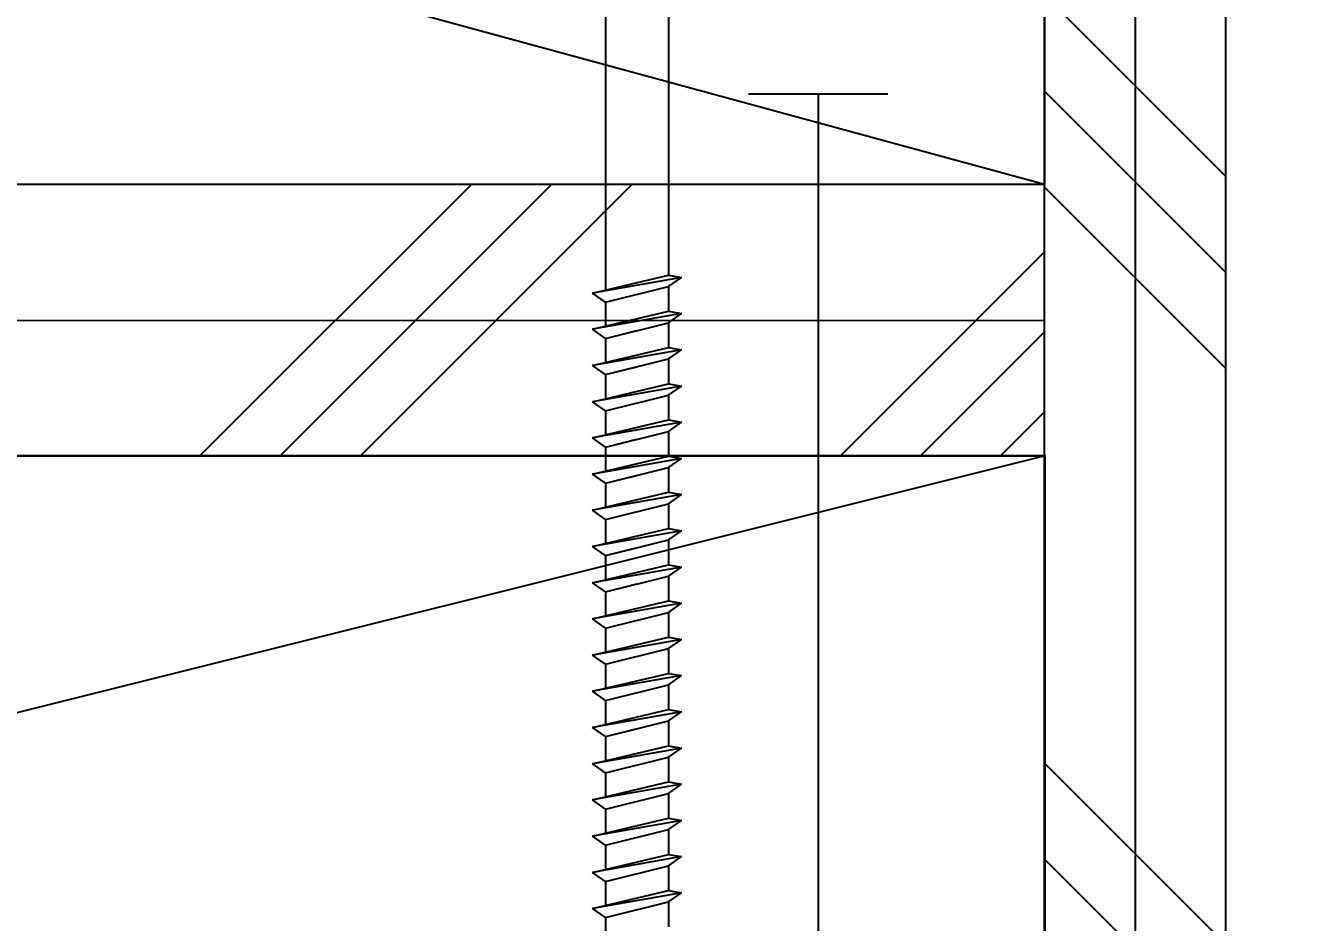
# Model space of a CAD drawing. Header units: inches. Extents: x -2661 to 42767, y -1222 to 9099.
# Drawn here: x -760.874 to -757.312, y 2652.543 to 2655.019 of the extents above; entities that cross this region are included whole.
import ezdxf
from ezdxf import colors
from ezdxf.entities.mleader import LeaderData, LeaderLine
from ezdxf.math import Vec2, Vec3

# ---------------------------------------------------------------- set-up
doc = ezdxf.new("R2010")
doc.units = ezdxf.units.IN
doc.header["$LTSCALE"] = 12
doc.header["$MEASUREMENT"] = 0
doc.layers.get('0').update_dxf_attribs({"linetype": 'CONTINUOUS'})
doc.layers.add('DESIGNER COMMENTS', color=221, linetype='CONTINUOUS', plot=False)
for name, color, linetype in [('S-ANNO-NOTE', 4, 'CONTINUOUS'), ('S-FASTENERS', 2, 'CONTINUOUS'), ('S-SIMPSON', 2, 'CONTINUOUS'), ('S-STEEL', 4, 'CONTINUOUS'), ('S-WOOD', 3, 'CONTINUOUS')]:
    doc.layers.add(name, color=color, linetype=linetype)
doc.styles.add('Arial', font='arial.ttf', dxfattribs={"width": 0.85})

# ---------------------------------------------------------------- blocks, each defined once
blk = doc.blocks.new('10d')
at = {"color": 3}
blk.add_line((0.1925, 0.25), (-0.1925, 0.25), dxfattribs=at)
at = {"color": 2}
blk.add_line((0, 0.25), (0, -2.75), dxfattribs=at)
blk = doc.blocks.new('SDS.25X4.5-f')
at = {"layer": 'S-SIMPSON'}
for p, q in [((0.087, -0.5316), (0.087, -1.75)), ((0.087, -0.5316), (0.087, -1.75)), ((-0.087, -0.536), (-0.087, -1.7912)), ((-0.087, -0.5749), (-0.087, -1.7912)), ((0.087, -1.6816), (0.087, -1.75)), ((0.087, -1.6816), (0.087, -1.75)), ((-0.087, -1.7249), (-0.087, -1.7912)), ((-0.087, -1.7249), (-0.087, -1.7912)), ((-0.087, -1.7249), (-0.087, -1.7912))]:
    blk.add_line(p, q, dxfattribs=at)
at = {"layer": 'S-SIMPSON', "color": 1}
for p, q in [((-0.123, -1.7997), (0.087, -1.75)), ((-0.123, -1.7997), (0.087, -1.75)), ((-0.123, -1.7997), (0.087, -1.75)), ((0.123, -1.7563), (-0.123, -1.7997)), ((0.123, -1.7563), (-0.123, -1.7997)), ((0.123, -1.7563), (-0.123, -1.7997)), ((0.087, -1.75), (0.123, -1.7563)), ((0.087, -1.75), (0.123, -1.7563)), ((0.087, -1.75), (0.123, -1.7563)), ((0.087, -1.7816), (0.123, -1.7563)), ((0.087, -1.7816), (0.123, -1.7563)), ((0.087, -1.7816), (0.123, -1.7563)), ((-0.087, -1.8249), (-0.123, -1.7997)), ((-0.087, -1.8249), (-0.123, -1.7997)), ((-0.087, -1.8249), (-0.123, -1.7997)), ((-0.087, -1.8249), (0.087, -1.7816)), ((-0.087, -1.8249), (0.087, -1.7816)), ((-0.087, -1.8249), (0.087, -1.7816)), ((0.087, -1.7816), (0.087, -1.85)), ((0.087, -1.7816), (0.087, -1.85)), ((0.087, -1.7816), (0.087, -1.85)), ((0.087, -1.7816), (0.087, -1.85)), ((0.087, -1.7816), (0.087, -1.85)), ((0.087, -1.7816), (0.087, -1.85)), ((-0.123, -1.8997), (0.087, -1.85)), ((-0.123, -1.8997), (0.087, -1.85)), ((-0.123, -1.8997), (0.087, -1.85)), ((-0.123, -1.8997), (0.087, -1.85)), ((-0.087, -1.8249), (-0.087, -1.8912)), ((-0.087, -1.8249), (-0.087, -1.8912)), ((-0.087, -1.8249), (-0.087, -1.8912)), ((-0.087, -1.8249), (-0.087, -1.8912)), ((-0.087, -1.8249), (-0.087, -1.8912)), ((-0.087, -1.8249), (-0.087, -1.8912)), ((0.087, -1.85), (0.123, -1.8563)), ((0.087, -1.85), (0.123, -1.8563)), ((0.087, -1.85), (0.123, -1.8563)), ((0.087, -1.85), (0.123, -1.8563)), ((0.123, -1.8563), (-0.123, -1.8997)), ((0.123, -1.8563), (-0.123, -1.8997)), ((0.123, -1.8563), (-0.123, -1.8997)), ((0.123, -1.8563), (-0.123, -1.8997)), ((-0.087, -1.9249), (0.087, -1.8816)), ((-0.087, -1.9249), (0.087, -1.8816)), ((-0.087, -1.9249), (0.087, -1.8816)), ((-0.087, -1.9249), (0.087, -1.8816)), ((0.087, -1.8816), (0.123, -1.8563)), ((0.087, -1.8816), (0.123, -1.8563)), ((0.087, -1.8816), (0.123, -1.8563)), ((0.087, -1.8816), (0.123, -1.8563)), ((0.087, -1.8816), (0.087, -1.95)), ((0.087, -1.8816), (0.087, -1.95)), ((0.087, -1.8816), (0.087, -1.95)), ((0.087, -1.8816), (0.087, -1.95)), ((0.087, -1.8816), (0.087, -1.95)), ((0.087, -1.8816), (0.087, -1.95)), ((0.087, -1.8816), (0.087, -1.95)), ((0.087, -1.8816), (0.087, -1.95)), ((0.087, -1.8816), (0.087, -1.95)), ((0.087, -1.8816), (0.087, -1.95)), ((-0.087, -1.9249), (-0.123, -1.8997)), ((-0.087, -1.9249), (-0.123, -1.8997)), ((-0.087, -1.9249), (-0.123, -1.8997)), ((-0.087, -1.9249), (-0.123, -1.8997)), ((-0.087, -1.9249), (-0.123, -1.8997)), ((-0.087, -1.9249), (0, -1.9032)), ((-0.123, -1.9997), (0.087, -1.95)), ((-0.123, -1.9997), (0.087, -1.95)), ((-0.123, -1.9997), (0.087, -1.95)), ((-0.123, -1.9997), (0.087, -1.95)), ((-0.123, -1.9997), (0.087, -1.95)), ((-0.123, -1.9997), (0.087, -1.95)), ((-0.123, -1.9997), (0.087, -1.95)), ((-0.123, -1.9997), (0.087, -1.95)), ((0.123, -1.9563), (-0.123, -1.9997)), ((0.123, -1.9563), (-0.123, -1.9997)), ((0.123, -1.9563), (-0.123, -1.9997)), ((0.123, -1.9563), (-0.123, -1.9997)), ((0.123, -1.9563), (-0.123, -1.9997)), ((0.123, -1.9563), (-0.123, -1.9997)), ((0.123, -1.9563), (-0.123, -1.9997)), ((0.123, -1.9563), (-0.123, -1.9997)), ((0.123, -1.9563), (-0.123, -1.9997)), ((-0.087, -1.9249), (-0.087, -1.9912)), ((-0.087, -1.9249), (-0.087, -1.9912)), ((-0.087, -1.9249), (-0.087, -1.9912)), ((-0.087, -1.9249), (-0.087, -1.9912)), ((-0.087, -1.9249), (-0.087, -1.9912)), ((-0.087, -1.9249), (-0.087, -1.9912)), ((-0.087, -1.9249), (-0.087, -1.9912)), ((-0.087, -1.9249), (-0.087, -1.9912)), ((-0.087, -1.9249), (-0.087, -1.9912)), ((-0.087, -1.9249), (-0.087, -1.9912)), ((-0.087, -1.9249), (-0.087, -1.9912)), ((-0.087, -1.9249), (-0.087, -1.9912)), ((-0.087, -1.9912), (0.087, -1.95)), ((0.087, -1.95), (0.123, -1.9563)), ((0.087, -1.95), (0.123, -1.9563)), ((0.087, -1.95), (0.123, -1.9563)), ((0.087, -1.95), (0.123, -1.9563)), ((0.087, -1.95), (0.123, -1.9563)), ((0.087, -1.95), (0.123, -1.9563)), ((0.087, -1.95), (0.123, -1.9563)), ((0.087, -1.95), (0.123, -1.9563)), ((0.087, -1.95), (0.123, -1.9563)), ((0.087, -1.9816), (0.123, -1.9563)), ((0.087, -1.9816), (0.123, -1.9563)), ((0.087, -1.9816), (0.123, -1.9563)), ((0.087, -1.9816), (0.123, -1.9563)), ((0.087, -1.9816), (0.123, -1.9563)), ((0.087, -1.9816), (0.123, -1.9563)), ((0.087, -1.9816), (0.123, -1.9563)), ((0.087, -1.9816), (0.123, -1.9563)), ((0.087, -1.9816), (0.123, -1.9563)), ((-0.087, -2.0249), (0.087, -1.9816)), ((-0.087, -2.0249), (0.087, -1.9816)), ((-0.087, -2.0249), (0.087, -1.9816)), ((-0.087, -2.0249), (0.087, -1.9816)), ((-0.087, -2.0249), (0.087, -1.9816)), ((-0.087, -2.0249), (0.087, -1.9816)), ((-0.087, -2.0249), (0.087, -1.9816)), ((-0.087, -2.0249), (0.087, -1.9816)), ((-0.087, -2.0249), (0.087, -1.9816)), ((0.087, -1.9816), (0.087, -2.05)), ((0.087, -1.9816), (0.087, -2.05)), ((0.087, -1.9816), (0.087, -2.05)), ((0.087, -1.9816), (0.087, -2.05)), ((0.087, -1.9816), (0.087, -2.05)), ((0.087, -1.9816), (0.087, -2.05)), ((0.087, -1.9816), (0.087, -2.05)), ((0.087, -1.9816), (0.087, -2.05)), ((0.087, -1.9816), (0.087, -2.05)), ((0.087, -1.9816), (0.087, -2.05)), ((0.087, -1.9816), (0.087, -2.05)), ((0.087, -1.9816), (0.087, -2.05)), ((0.087, -1.9816), (0.087, -2.05)), ((-0.087, -2.0249), (-0.123, -1.9997)), ((-0.087, -2.0249), (-0.123, -1.9997)), ((-0.087, -2.0249), (-0.123, -1.9997)), ((-0.087, -2.0249), (-0.123, -1.9997)), ((-0.087, -2.0249), (-0.123, -1.9997)), ((-0.087, -2.0249), (-0.123, -1.9997)), ((-0.087, -2.0249), (-0.123, -1.9997)), ((-0.087, -2.0249), (-0.123, -1.9997)), ((-0.087, -2.0249), (-0.123, -1.9997)), ((-0.087, -2.0249), (-0.123, -1.9997)), ((-0.087, -2.0249), (-0.123, -1.9997)), ((-0.087, -2.0249), (-0.123, -1.9997)), ((-0.087, -2.0249), (-0.123, -1.9997)), ((-0.087, -2.0249), (0.013, -2)), ((-0.087, -2.0249), (0.013, -2)), ((-0.087, -2.0249), (0.013, -2)), ((-0.087, -2.0249), (0, -2.0032)), ((-0.087, -2.0249), (-0.087, -2.0912)), ((-0.087, -2.0249), (-0.087, -2.0912)), ((-0.087, -2.0249), (-0.087, -2.0912)), ((-0.087, -2.0249), (-0.087, -2.0912)), ((-0.087, -2.0249), (-0.087, -2.0912)), ((-0.087, -2.0249), (-0.087, -2.0912)), ((-0.087, -2.0249), (-0.087, -2.0912)), ((-0.087, -2.0249), (-0.087, -2.0912)), ((-0.087, -2.0249), (-0.087, -2.0912)), ((-0.087, -2.0249), (-0.087, -2.0912)), ((-0.087, -2.0249), (-0.087, -2.0912)), ((-0.123, -2.0997), (0.087, -2.05)), ((-0.123, -2.0997), (0.087, -2.05)), ((-0.123, -2.0997), (0.087, -2.05)), ((-0.123, -2.0997), (0.087, -2.05)), ((-0.123, -2.0997), (0.087, -2.05)), ((-0.123, -2.0997), (0.087, -2.05)), ((-0.123, -2.0997), (0.087, -2.05)), ((-0.123, -2.0997), (0.087, -2.05)), ((-0.123, -2.0997), (0.087, -2.05)), ((0.123, -2.0563), (-0.123, -2.0997)), ((0.123, -2.0563), (-0.123, -2.0997)), ((0.123, -2.0563), (-0.123, -2.0997)), ((0.123, -2.0563), (-0.123, -2.0997)), ((0.123, -2.0563), (-0.123, -2.0997)), ((0.123, -2.0563), (-0.123, -2.0997)), ((0.123, -2.0563), (-0.123, -2.0997)), ((0.123, -2.0563), (-0.123, -2.0997)), ((0.123, -2.0563), (-0.123, -2.0997)), ((0.087, -2.05), (0.123, -2.0563)), ((0.087, -2.05), (0.123, -2.0563)), ((0.087, -2.05), (0.123, -2.0563)), ((0.087, -2.05), (0.123, -2.0563)), ((0.087, -2.05), (0.123, -2.0563)), ((0.087, -2.05), (0.123, -2.0563)), ((0.087, -2.05), (0.123, -2.0563)), ((0.087, -2.05), (0.123, -2.0563)), ((0.087, -2.05), (0.123, -2.0563)), ((0.087, -2.0816), (0.123, -2.0563)), ((0.087, -2.0816), (0.123, -2.0563)), ((0.087, -2.0816), (0.123, -2.0563)), ((0.087, -2.0816), (0.123, -2.0563)), ((0.087, -2.0816), (0.123, -2.0563)), ((0.087, -2.0816), (0.123, -2.0563)), ((0.087, -2.0816), (0.123, -2.0563)), ((0.087, -2.0816), (0.123, -2.0563)), ((0.087, -2.0816), (0.123, -2.0563)), ((-0.087, -2.1249), (-0.123, -2.0997)), ((-0.087, -2.1249), (-0.123, -2.0997)), ((-0.087, -2.1249), (-0.123, -2.0997)), ((-0.087, -2.1249), (-0.123, -2.0997)), ((-0.087, -2.1249), (-0.123, -2.0997)), ((-0.087, -2.1249), (-0.123, -2.0997)), ((-0.087, -2.1249), (-0.123, -2.0997)), ((-0.087, -2.1249), (-0.123, -2.0997)), ((-0.087, -2.1249), (-0.123, -2.0997)), ((-0.087, -2.1249), (0.087, -2.0816)), ((-0.087, -2.1249), (0.087, -2.0816)), ((-0.087, -2.1249), (0.087, -2.0816)), ((-0.087, -2.1249), (0.087, -2.0816)), ((-0.087, -2.1249), (0.087, -2.0816)), ((-0.087, -2.1249), (0.087, -2.0816)), ((-0.087, -2.1249), (0.087, -2.0816)), ((-0.087, -2.1249), (0.087, -2.0816)), ((-0.087, -2.1249), (0.087, -2.0816)), ((0.087, -2.0816), (0.087, -2.15)), ((0.087, -2.0816), (0.087, -2.15)), ((0.087, -2.0816), (0.087, -2.15)), ((0.087, -2.0816), (0.087, -2.15)), ((0.087, -2.0816), (0.087, -2.15)), ((0.087, -2.0816), (0.087, -2.15)), ((0.087, -2.0816), (0.087, -2.15)), ((0.087, -2.0816), (0.087, -2.15)), ((0.087, -2.0816), (0.087, -2.15)), ((0.087, -2.0816), (0.087, -2.15)), ((0.087, -2.0816), (0.087, -2.15)), ((-0.087, -2.1249), (-0.087, -2.1912)), ((-0.087, -2.1249), (-0.087, -2.1912)), ((-0.087, -2.1249), (-0.087, -2.1912)), ((-0.087, -2.1249), (-0.087, -2.1912)), ((-0.087, -2.1249), (-0.087, -2.1912)), ((-0.087, -2.1249), (-0.087, -2.1912)), ((-0.087, -2.1249), (-0.087, -2.1912)), ((-0.087, -2.1249), (-0.087, -2.1912)), ((-0.087, -2.1249), (-0.087, -2.1912)), ((-0.087, -2.1249), (-0.087, -2.1912)), ((-0.087, -2.1249), (-0.087, -2.1912)), ((-0.123, -2.1997), (0.087, -2.15)), ((-0.123, -2.1997), (0.087, -2.15)), ((-0.123, -2.1997), (0.087, -2.15)), ((-0.123, -2.1997), (0.087, -2.15)), ((-0.123, -2.1997), (0.087, -2.15)), ((-0.123, -2.1997), (0.087, -2.15)), ((-0.123, -2.1997), (0.087, -2.15)), ((-0.123, -2.1997), (0.087, -2.15)), ((-0.123, -2.1997), (0.087, -2.15)), ((-0.123, -2.1997), (0.087, -2.15)), ((-0.123, -2.1997), (0.087, -2.15)), ((0.123, -2.1563), (-0.123, -2.1997)), ((0.123, -2.1563), (-0.123, -2.1997)), ((0.123, -2.1563), (-0.123, -2.1997)), ((0.123, -2.1563), (-0.123, -2.1997)), ((0.123, -2.1563), (-0.123, -2.1997)), ((0.123, -2.1563), (-0.123, -2.1997)), ((0.123, -2.1563), (-0.123, -2.1997)), ((0.123, -2.1563), (-0.123, -2.1997)), ((0.123, -2.1563), (-0.123, -2.1997)), ((0.123, -2.1563), (-0.123, -2.1997)), ((0.123, -2.1563), (-0.123, -2.1997)), ((0.087, -2.15), (0.123, -2.1563)), ((0.087, -2.15), (0.123, -2.1563)), ((0.087, -2.15), (0.123, -2.1563)), ((0.087, -2.15), (0.123, -2.1563)), ((0.087, -2.15), (0.123, -2.1563)), ((0.087, -2.15), (0.123, -2.1563)), ((0.087, -2.15), (0.123, -2.1563)), ((0.087, -2.15), (0.123, -2.1563)), ((0.087, -2.15), (0.123, -2.1563)), ((0.087, -2.15), (0.123, -2.1563)), ((0.087, -2.15), (0.123, -2.1563)), ((0.087, -2.1816), (0.123, -2.1563)), ((0.087, -2.1816), (0.123, -2.1563)), ((0.087, -2.1816), (0.123, -2.1563)), ((0.087, -2.1816), (0.123, -2.1563)), ((0.087, -2.1816), (0.123, -2.1563)), ((0.087, -2.1816), (0.123, -2.1563)), ((0.087, -2.1816), (0.123, -2.1563)), ((0.087, -2.1816), (0.123, -2.1563)), ((0.087, -2.1816), (0.123, -2.1563)), ((0.087, -2.1816), (0.123, -2.1563)), ((0.087, -2.1816), (0.123, -2.1563)), ((-0.087, -2.2249), (-0.123, -2.1997)), ((-0.087, -2.2249), (-0.123, -2.1997)), ((-0.087, -2.2249), (-0.123, -2.1997)), ((-0.087, -2.2249), (-0.123, -2.1997)), ((-0.087, -2.2249), (-0.123, -2.1997)), ((-0.087, -2.2249), (-0.123, -2.1997)), ((-0.087, -2.2249), (-0.123, -2.1997)), ((-0.087, -2.2249), (-0.123, -2.1997)), ((-0.087, -2.2249), (-0.123, -2.1997)), ((-0.087, -2.2249), (-0.123, -2.1997)), ((-0.087, -2.2249), (-0.123, -2.1997)), ((-0.087, -2.2249), (-0.123, -2.1997)), ((-0.087, -2.2249), (-0.123, -2.1997)), ((-0.087, -2.2249), (0.087, -2.1816)), ((-0.087, -2.2249), (0.087, -2.1816)), ((-0.087, -2.2249), (0.087, -2.1816)), ((-0.087, -2.2249), (0.087, -2.1816)), ((-0.087, -2.2249), (0.087, -2.1816)), ((-0.087, -2.2249), (0.087, -2.1816)), ((-0.087, -2.2249), (0.087, -2.1816)), ((-0.087, -2.2249), (0.087, -2.1816)), ((-0.087, -2.2249), (0.087, -2.1816)), ((-0.087, -2.2249), (0.087, -2.1816)), ((-0.087, -2.2249), (0.087, -2.1816)), ((-0.087, -2.2249), (0, -2.2032)), ((-0.087, -2.2249), (0, -2.2032)), ((0.087, -2.1816), (0.087, -2.25)), ((0.087, -2.1816), (0.087, -2.25)), ((0.087, -2.1816), (0.087, -2.25)), ((0.087, -2.1816), (0.087, -2.25)), ((0.087, -2.1816), (0.087, -2.25)), ((0.087, -2.1816), (0.087, -2.25)), ((0.087, -2.1816), (0.087, -2.25)), ((0.087, -2.1816), (0.087, -2.25)), ((-0.087, -2.2249), (-0.087, -2.2912)), ((-0.087, -2.2249), (-0.087, -2.2912)), ((-0.087, -2.2249), (-0.087, -2.2912)), ((-0.087, -2.2249), (-0.087, -2.2912)), ((-0.087, -2.2249), (-0.087, -2.2912)), ((-0.087, -2.2249), (-0.087, -2.2912)), ((-0.087, -2.2249), (-0.087, -2.2912)), ((-0.087, -2.2249), (-0.087, -2.2912)), ((-0.087, -2.2249), (-0.087, -2.2912)), ((-0.087, -2.2249), (-0.087, -2.2912)), ((-0.123, -2.2997), (0.087, -2.25)), ((-0.123, -2.2997), (0.087, -2.25)), ((-0.123, -2.2997), (0.087, -2.25)), ((-0.123, -2.2997), (0.087, -2.25)), ((-0.123, -2.2997), (0.087, -2.25)), ((-0.123, -2.2997), (0.087, -2.25)), ((-0.123, -2.2997), (0.087, -2.25)), ((-0.123, -2.2997), (0.087, -2.25)), ((0.123, -2.2563), (-0.123, -2.2997)), ((0.123, -2.2563), (-0.123, -2.2997)), ((0.123, -2.2563), (-0.123, -2.2997)), ((0.123, -2.2563), (-0.123, -2.2997)), ((0.123, -2.2563), (-0.123, -2.2997)), ((0.123, -2.2563), (-0.123, -2.2997)), ((0.123, -2.2563), (-0.123, -2.2997)), ((0.123, -2.2563), (-0.123, -2.2997)), ((0.123, -2.2563), (-0.123, -2.2997)), ((-0.087, -2.2912), (0.087, -2.25)), ((0.087, -2.25), (0.123, -2.2563)), ((0.087, -2.25), (0.123, -2.2563)), ((0.087, -2.25), (0.123, -2.2563)), ((0.087, -2.25), (0.123, -2.2563)), ((0.087, -2.25), (0.123, -2.2563)), ((0.087, -2.25), (0.123, -2.2563)), ((0.087, -2.25), (0.123, -2.2563)), ((0.087, -2.25), (0.123, -2.2563)), ((0.087, -2.25), (0.123, -2.2563)), ((0.087, -2.2816), (0.123, -2.2563)), ((0.087, -2.2816), (0.123, -2.2563)), ((0.087, -2.2816), (0.123, -2.2563)), ((0.087, -2.2816), (0.123, -2.2563)), ((0.087, -2.2816), (0.123, -2.2563)), ((0.087, -2.2816), (0.123, -2.2563)), ((0.087, -2.2816), (0.123, -2.2563)), ((0.087, -2.2816), (0.123, -2.2563)), ((0.087, -2.2816), (0.123, -2.2563)), ((-0.087, -2.3249), (-0.123, -2.2997)), ((-0.087, -2.3249), (-0.123, -2.2997)), ((-0.087, -2.3249), (-0.123, -2.2997)), ((-0.087, -2.3249), (-0.123, -2.2997)), ((-0.087, -2.3249), (-0.123, -2.2997)), ((-0.087, -2.3249), (-0.123, -2.2997)), ((-0.087, -2.3249), (-0.123, -2.2997)), ((-0.087, -2.3249), (-0.123, -2.2997)), ((-0.087, -2.3249), (-0.123, -2.2997)), ((-0.087, -2.3249), (-0.123, -2.2997)), ((-0.087, -2.3249), (0.087, -2.2816)), ((-0.087, -2.3249), (0.087, -2.2816)), ((-0.087, -2.3249), (0.087, -2.2816)), ((-0.087, -2.3249), (0.087, -2.2816)), ((-0.087, -2.3249), (0.087, -2.2816)), ((-0.087, -2.3249), (0.087, -2.2816)), ((-0.087, -2.3249), (0.087, -2.2816)), ((-0.087, -2.3249), (0.087, -2.2816)), ((-0.087, -2.3249), (0.087, -2.2816)), ((-0.087, -2.3249), (0, -2.3032)), ((0.087, -2.2816), (0.087, -2.35)), ((0.087, -2.2816), (0.087, -2.35)), ((0.087, -2.2816), (0.087, -2.35)), ((0.087, -2.2816), (0.087, -2.35)), ((0.087, -2.2816), (0.087, -2.35)), ((0.087, -2.2816), (0.087, -2.35)), ((0.087, -2.2816), (0.087, -2.35)), ((0.087, -2.2816), (0.087, -2.35)), ((0.087, -2.2816), (0.087, -2.35)), ((-0.123, -2.3997), (0.087, -2.35)), ((-0.123, -2.3997), (0.087, -2.35)), ((-0.123, -2.3997), (0.087, -2.35)), ((-0.123, -2.3997), (0.087, -2.35)), ((-0.123, -2.3997), (0.087, -2.35)), ((-0.123, -2.3997), (0.087, -2.35)), ((-0.087, -2.3249), (-0.087, -2.3912)), ((-0.087, -2.3249), (-0.087, -2.3912)), ((-0.087, -2.3249), (-0.087, -2.3912)), ((-0.087, -2.3249), (-0.087, -2.3912)), ((-0.087, -2.3249), (-0.087, -2.3912)), ((-0.087, -2.3249), (-0.087, -2.3912)), ((-0.087, -2.3249), (-0.087, -2.3912)), ((-0.087, -2.3249), (-0.087, -2.3912)), ((0.087, -2.35), (0.123, -2.3563)), ((0.087, -2.35), (0.123, -2.3563)), ((0.087, -2.35), (0.123, -2.3563)), ((0.087, -2.35), (0.123, -2.3563)), ((0.087, -2.35), (0.123, -2.3563)), ((0.087, -2.35), (0.123, -2.3563)), ((0.123, -2.3563), (-0.123, -2.3997)), ((0.123, -2.3563), (-0.123, -2.3997)), ((0.123, -2.3563), (-0.123, -2.3997)), ((0.123, -2.3563), (-0.123, -2.3997)), ((0.123, -2.3563), (-0.123, -2.3997)), ((0.123, -2.3563), (-0.123, -2.3997)), ((-0.087, -2.4249), (0.087, -2.3816)), ((-0.087, -2.4249), (0.087, -2.3816)), ((-0.087, -2.4249), (0.087, -2.3816)), ((-0.087, -2.4249), (0.087, -2.3816)), ((-0.087, -2.4249), (0.087, -2.3816)), ((-0.087, -2.4249), (0.087, -2.3816)), ((0.087, -2.3816), (0.123, -2.3563)), ((0.087, -2.3816), (0.123, -2.3563)), ((0.087, -2.3816), (0.123, -2.3563)), ((0.087, -2.3816), (0.123, -2.3563)), ((0.087, -2.3816), (0.123, -2.3563)), ((0.087, -2.3816), (0.123, -2.3563)), ((0.087, -2.3816), (0.087, -2.45)), ((0.087, -2.3816), (0.087, -2.45)), ((0.087, -2.3816), (0.087, -2.45)), ((0.087, -2.3816), (0.087, -2.45)), ((0.087, -2.3816), (0.087, -2.45)), ((0.087, -2.3816), (0.087, -2.45)), ((0.087, -2.3816), (0.087, -2.45)), ((-0.087, -2.4249), (-0.123, -2.3997)), ((-0.087, -2.4249), (-0.123, -2.3997)), ((-0.087, -2.4249), (-0.123, -2.3997)), ((-0.087, -2.4249), (-0.123, -2.3997)), ((-0.087, -2.4249), (-0.123, -2.3997)), ((-0.087, -2.4249), (-0.123, -2.3997)), ((-0.123, -2.4997), (0.087, -2.45)), ((-0.123, -2.4997), (0.087, -2.45)), ((-0.123, -2.4997), (0.087, -2.45)), ((-0.123, -2.4997), (0.087, -2.45)), ((-0.123, -2.4997), (0.087, -2.45)), ((-0.123, -2.4997), (0.087, -2.45)), ((-0.123, -2.4997), (0.087, -2.45)), ((0.123, -2.4563), (-0.123, -2.4997)), ((0.123, -2.4563), (-0.123, -2.4997)), ((0.123, -2.4563), (-0.123, -2.4997)), ((0.123, -2.4563), (-0.123, -2.4997)), ((0.123, -2.4563), (-0.123, -2.4997)), ((0.123, -2.4563), (-0.123, -2.4997)), ((0.123, -2.4563), (-0.123, -2.4997)), ((-0.087, -2.4249), (-0.087, -2.4912)), ((-0.087, -2.4249), (-0.087, -2.4912)), ((-0.087, -2.4249), (-0.087, -2.4912)), ((-0.087, -2.4249), (-0.087, -2.4912)), ((-0.087, -2.4249), (-0.087, -2.4912)), ((-0.087, -2.4249), (-0.087, -2.4912)), ((-0.087, -2.4249), (-0.087, -2.4912)), ((0.087, -2.45), (0.123, -2.4563)), ((0.087, -2.45), (0.123, -2.4563)), ((0.087, -2.45), (0.123, -2.4563)), ((0.087, -2.45), (0.123, -2.4563)), ((0.087, -2.45), (0.123, -2.4563)), ((0.087, -2.45), (0.123, -2.4563)), ((0.087, -2.45), (0.123, -2.4563)), ((0.087, -2.4816), (0.123, -2.4563)), ((0.087, -2.4816), (0.123, -2.4563)), ((0.087, -2.4816), (0.123, -2.4563)), ((0.087, -2.4816), (0.123, -2.4563)), ((0.087, -2.4816), (0.123, -2.4563)), ((0.087, -2.4816), (0.123, -2.4563)), ((0.087, -2.4816), (0.123, -2.4563)), ((-0.087, -2.5249), (0.087, -2.4816)), ((-0.087, -2.5249), (0.087, -2.4816)), ((-0.087, -2.5249), (0.087, -2.4816)), ((-0.087, -2.5249), (0.087, -2.4816)), ((-0.087, -2.5249), (0.087, -2.4816)), ((-0.087, -2.5249), (0.087, -2.4816)), ((-0.087, -2.5249), (0.087, -2.4816)), ((0.087, -2.4816), (0.087, -2.55)), ((0.087, -2.4816), (0.087, -2.55)), ((0.087, -2.4816), (0.087, -2.55)), ((0.087, -2.4816), (0.087, -2.55)), ((0.087, -2.4816), (0.087, -2.55)), ((0.087, -2.4816), (0.087, -2.55)), ((0.087, -2.4816), (0.087, -2.55)), ((0.087, -2.4816), (0.087, -2.55)), ((0.087, -2.4816), (0.087, -2.55)), ((0.087, -2.4816), (0.087, -2.55)), ((0.087, -2.4816), (0.087, -2.55)), ((0.087, -2.4816), (0.087, -2.55)), ((0.087, -2.4816), (0.087, -2.55)), ((0.087, -2.4816), (0.087, -2.55)), ((-0.087, -2.5249), (-0.123, -2.4997)), ((-0.087, -2.5249), (-0.123, -2.4997)), ((-0.087, -2.5249), (-0.123, -2.4997)), ((-0.087, -2.5249), (-0.123, -2.4997)), ((-0.087, -2.5249), (-0.123, -2.4997)), ((-0.087, -2.5249), (-0.123, -2.4997)), ((-0.087, -2.5249), (-0.123, -2.4997)), ((-0.087, -2.5249), (-0.123, -2.4997)), ((-0.087, -2.5249), (0, -2.5032)), ((-0.087, -2.5249), (-0.087, -2.5912)), ((-0.087, -2.5249), (-0.087, -2.5912)), ((-0.087, -2.5249), (-0.087, -2.5912)), ((-0.087, -2.5249), (-0.087, -2.5912)), ((-0.087, -2.5249), (-0.087, -2.5912)), ((-0.087, -2.5249), (-0.087, -2.5912)), ((-0.087, -2.5249), (-0.087, -2.5912)), ((-0.087, -2.5249), (-0.087, -2.5912)), ((-0.123, -2.5997), (0.087, -2.55)), ((-0.123, -2.5997), (0.087, -2.55)), ((-0.123, -2.5997), (0.087, -2.55)), ((-0.123, -2.5997), (0.087, -2.55)), ((-0.123, -2.5997), (0.087, -2.55)), ((-0.123, -2.5997), (0.087, -2.55)), ((0.123, -2.5563), (-0.123, -2.5997)), ((0.123, -2.5563), (-0.123, -2.5997)), ((0.123, -2.5563), (-0.123, -2.5997)), ((0.123, -2.5563), (-0.123, -2.5997)), ((0.123, -2.5563), (-0.123, -2.5997)), ((0.123, -2.5563), (-0.123, -2.5997)), ((0.087, -2.55), (0.123, -2.5563)), ((0.087, -2.55), (0.123, -2.5563)), ((0.087, -2.55), (0.123, -2.5563)), ((0.087, -2.55), (0.123, -2.5563)), ((0.087, -2.55), (0.123, -2.5563)), ((0.087, -2.55), (0.123, -2.5563)), ((0.087, -2.5816), (0.123, -2.5563)), ((0.087, -2.5816), (0.123, -2.5563)), ((0.087, -2.5816), (0.123, -2.5563)), ((0.087, -2.5816), (0.123, -2.5563)), ((0.087, -2.5816), (0.123, -2.5563)), ((0.087, -2.5816), (0.123, -2.5563)), ((-0.087, -2.6249), (-0.123, -2.5997)), ((-0.087, -2.6249), (-0.123, -2.5997)), ((-0.087, -2.6249), (-0.123, -2.5997)), ((-0.087, -2.6249), (-0.123, -2.5997)), ((-0.087, -2.6249), (-0.123, -2.5997)), ((-0.087, -2.6249), (-0.123, -2.5997)), ((-0.087, -2.6249), (-0.123, -2.5997)), ((-0.087, -2.6249), (0.087, -2.5816)), ((-0.087, -2.6249), (0.087, -2.5816)), ((-0.087, -2.6249), (0.087, -2.5816)), ((-0.087, -2.6249), (0.087, -2.5816)), ((-0.087, -2.6249), (0.087, -2.5816)), ((-0.087, -2.6249), (0.087, -2.5816)), ((0.087, -2.5816), (0.087, -2.65)), ((0.087, -2.5816), (0.087, -2.65)), ((0.087, -2.5816), (0.087, -2.65)), ((0.087, -2.5816), (0.087, -2.65)), ((0.087, -2.5816), (0.087, -2.65)), ((0.087, -2.5816), (0.087, -2.65)), ((0.087, -2.5816), (0.087, -2.65)), ((-0.087, -2.6249), (0, -2.6032)), ((-0.087, -2.6249), (-0.087, -2.6912)), ((-0.087, -2.6249), (-0.087, -2.6912)), ((-0.087, -2.6249), (-0.087, -2.6912)), ((-0.087, -2.6249), (-0.087, -2.6912)), ((-0.087, -2.6249), (-0.087, -2.6912)), ((-0.087, -2.6249), (-0.087, -2.6912)), ((-0.087, -2.6249), (-0.087, -2.6912)), ((-0.123, -2.6997), (0.087, -2.65)), ((-0.123, -2.6997), (0.087, -2.65)), ((-0.123, -2.6997), (0.087, -2.65)), ((0.123, -2.6563), (-0.123, -2.6997)), ((0.123, -2.6563), (-0.123, -2.6997)), ((0.123, -2.6563), (-0.123, -2.6997)), ((0.087, -2.65), (0.123, -2.6563)), ((0.087, -2.65), (0.123, -2.6563)), ((0.087, -2.65), (0.123, -2.6563)), ((0.087, -2.6816), (0.123, -2.6563)), ((0.087, -2.6816), (0.123, -2.6563)), ((0.087, -2.6816), (0.123, -2.6563)), ((-0.087, -2.7249), (-0.123, -2.6997)), ((-0.087, -2.7249), (-0.123, -2.6997)), ((-0.087, -2.7249), (-0.123, -2.6997)), ((-0.087, -2.7249), (0.087, -2.6816)), ((-0.087, -2.7249), (0.087, -2.6816)), ((-0.087, -2.7249), (0.087, -2.6816)), ((0.087, -2.6816), (0.087, -2.75)), ((0.087, -2.6816), (0.087, -2.75)), ((0.087, -2.6816), (0.087, -2.75)), ((0.087, -2.6816), (0.087, -2.75)), ((0.087, -2.6816), (0.087, -2.75)), ((-0.087, -2.7249), (-0.087, -2.7912)), ((-0.087, -2.7249), (-0.087, -2.7912)), ((-0.087, -2.7249), (-0.087, -2.7912)), ((-0.087, -2.7249), (-0.087, -2.7912)), ((-0.087, -2.7249), (-0.087, -2.7912)), ((-0.123, -2.7997), (0.087, -2.75)), ((-0.123, -2.7997), (0.087, -2.75)), ((-0.123, -2.7997), (0.087, -2.75)), ((0.123, -2.7563), (-0.123, -2.7997)), ((0.123, -2.7563), (-0.123, -2.7997)), ((0.123, -2.7563), (-0.123, -2.7997)), ((0.087, -2.75), (0.123, -2.7563)), ((0.087, -2.75), (0.123, -2.7563)), ((0.087, -2.75), (0.123, -2.7563)), ((0.087, -2.7816), (0.123, -2.7563)), ((0.087, -2.7816), (0.123, -2.7563)), ((0.087, -2.7816), (0.123, -2.7563)), ((-0.087, -2.8249), (-0.123, -2.7997)), ((-0.087, -2.8249), (-0.123, -2.7997)), ((-0.087, -2.8249), (-0.123, -2.7997)), ((-0.087, -2.8249), (0.087, -2.7816)), ((-0.087, -2.8249), (0.087, -2.7816)), ((-0.087, -2.8249), (0.087, -2.7816)), ((0.087, -2.7816), (0.087, -2.85)), ((0.087, -2.7816), (0.087, -2.85)), ((0.087, -2.7816), (0.087, -2.85)), ((0.087, -2.7816), (0.087, -2.85)), ((0.087, -2.7816), (0.087, -2.85)), ((0.087, -2.7816), (0.087, -2.85)), ((0.087, -2.7816), (0.087, -2.85)), ((0.087, -2.7816), (0.087, -2.85)), ((-0.087, -2.8249), (-0.087, -2.8912)), ((-0.087, -2.8249), (-0.087, -2.8912)), ((-0.087, -2.8249), (-0.087, -2.8912)), ((-0.087, -2.8249), (-0.087, -2.8912)), ((-0.087, -2.8249), (-0.087, -2.8912)), ((-0.087, -2.8249), (-0.087, -2.8912)), ((-0.087, -2.8249), (-0.087, -2.8912)), ((-0.087, -2.8249), (-0.087, -2.8912)), ((-0.123, -2.8997), (0.087, -2.85)), ((-0.123, -2.8997), (0.087, -2.85)), ((-0.123, -2.8997), (0.087, -2.85)), ((-0.123, -2.8997), (0.087, -2.85)), ((0.123, -2.8563), (-0.123, -2.8997)), ((0.123, -2.8563), (-0.123, -2.8997)), ((0.123, -2.8563), (-0.123, -2.8997)), ((0.123, -2.8563), (-0.123, -2.8997)), ((-0.087, -2.9249), (0.087, -2.8816)), ((-0.087, -2.9249), (0.087, -2.8816)), ((-0.087, -2.9249), (0.087, -2.8816)), ((-0.087, -2.9249), (0.087, -2.8816)), ((0.087, -2.85), (0.123, -2.8563)), ((0.087, -2.85), (0.123, -2.8563)), ((0.087, -2.85), (0.123, -2.8563)), ((0.087, -2.85), (0.123, -2.8563)), ((0.087, -2.8816), (0.123, -2.8563)), ((0.087, -2.8816), (0.123, -2.8563)), ((0.087, -2.8816), (0.123, -2.8563)), ((0.087, -2.8816), (0.123, -2.8563)), ((0.087, -2.8816), (0.087, -2.95)), ((0.087, -2.8816), (0.087, -2.95)), ((0.087, -2.8816), (0.087, -2.95)), ((0.087, -2.8816), (0.087, -2.95)), ((0.087, -2.8816), (0.087, -2.95)), ((0.087, -2.8816), (0.087, -2.95)), ((-0.087, -2.9249), (-0.123, -2.8997)), ((-0.087, -2.9249), (-0.123, -2.8997)), ((-0.087, -2.9249), (-0.123, -2.8997)), ((-0.087, -2.9249), (-0.123, -2.8997)), ((-0.123, -2.9997), (0.087, -2.95)), ((-0.123, -2.9997), (0.087, -2.95)), ((-0.123, -2.9997), (0.087, -2.95)), ((-0.123, -2.9997), (0.087, -2.95)), ((0.123, -2.9563), (-0.123, -2.9997)), ((0.123, -2.9563), (-0.123, -2.9997)), ((0.123, -2.9563), (-0.123, -2.9997)), ((0.123, -2.9563), (-0.123, -2.9997)), ((-0.087, -2.9249), (-0.087, -2.9912)), ((-0.087, -2.9249), (-0.087, -2.9912)), ((-0.087, -2.9249), (-0.087, -2.9912)), ((-0.087, -2.9249), (-0.087, -2.9912)), ((-0.087, -2.9249), (-0.087, -2.9912)), ((-0.087, -2.9249), (-0.087, -2.9912)), ((0.087, -2.95), (0.123, -2.9563)), ((0.087, -2.95), (0.123, -2.9563)), ((0.087, -2.95), (0.123, -2.9563)), ((0.087, -2.95), (0.123, -2.9563)), ((0.087, -2.9816), (0.123, -2.9563)), ((0.087, -2.9816), (0.123, -2.9563)), ((0.087, -2.9816), (0.123, -2.9563)), ((0.087, -2.9816), (0.123, -2.9563)), ((-0.087, -3.0249), (0.087, -2.9816)), ((-0.087, -3.0249), (0.087, -2.9816)), ((-0.087, -3.0249), (0.087, -2.9816)), ((-0.087, -3.0249), (0.087, -2.9816)), ((0.087, -2.9816), (0.087, -3.05)), ((0.087, -2.9816), (0.087, -3.05)), ((0.087, -2.9816), (0.087, -3.05)), ((0.087, -2.9816), (0.087, -3.05)), ((0.087, -2.9816), (0.087, -3.05)), ((0.087, -2.9816), (0.087, -3.05)), ((0.087, -2.9816), (0.087, -3.05)), ((-0.087, -3.0249), (-0.123, -2.9997)), ((-0.087, -3.0249), (-0.123, -2.9997)), ((-0.087, -3.0249), (-0.123, -2.9997)), ((-0.087, -3.0249), (-0.123, -2.9997)), ((-0.087, -3.0249), (-0.123, -2.9997)), ((-0.087, -3.0249), (0, -3.0032)), ((-0.087, -3.0249), (-0.087, -3.0912)), ((-0.087, -3.0249), (-0.087, -3.0912)), ((-0.087, -3.0249), (-0.087, -3.0912)), ((-0.087, -3.0249), (-0.087, -3.0912)), ((-0.087, -3.0249), (-0.087, -3.0912)), ((-0.087, -3.0249), (-0.087, -3.0912)), ((-0.087, -3.0249), (-0.087, -3.0912)), ((-0.123, -3.0997), (0.087, -3.05)), ((-0.123, -3.0997), (0.087, -3.05)), ((-0.123, -3.0997), (0.087, -3.05)), ((-0.123, -3.0997), (0.087, -3.05)), ((0.123, -3.0563), (-0.123, -3.0997)), ((0.123, -3.0563), (-0.123, -3.0997)), ((0.123, -3.0563), (-0.123, -3.0997)), ((0.123, -3.0563), (-0.123, -3.0997)), ((0.087, -3.05), (0.123, -3.0563)), ((0.087, -3.05), (0.123, -3.0563)), ((0.087, -3.05), (0.123, -3.0563)), ((0.087, -3.05), (0.123, -3.0563)), ((0.087, -3.0816), (0.123, -3.0563)), ((0.087, -3.0816), (0.123, -3.0563)), ((0.087, -3.0816), (0.123, -3.0563)), ((0.087, -3.0816), (0.123, -3.0563)), ((-0.087, -3.1249), (0.087, -3.0816)), ((-0.087, -3.1249), (0.087, -3.0816)), ((-0.087, -3.1249), (0.087, -3.0816)), ((-0.087, -3.1249), (0.087, -3.0816)), ((0.087, -3.0816), (0.087, -3.15)), ((0.087, -3.0816), (0.087, -3.15)), ((0.087, -3.0816), (0.087, -3.15)), ((0.087, -3.0816), (0.087, -3.15)), ((0.087, -3.0816), (0.087, -3.15)), ((0.087, -3.0816), (0.087, -3.15)), ((0.087, -3.0816), (0.087, -3.15)), ((-0.087, -3.1249), (-0.123, -3.0997)), ((-0.087, -3.1249), (-0.123, -3.0997)), ((-0.087, -3.1249), (-0.123, -3.0997)), ((-0.087, -3.1249), (-0.123, -3.0997)), ((-0.087, -3.1249), (-0.087, -3.1912)), ((-0.087, -3.1249), (-0.087, -3.1912)), ((-0.087, -3.1249), (-0.087, -3.1912)), ((-0.087, -3.1249), (-0.087, -3.1912)), ((-0.087, -3.1249), (-0.087, -3.1912)), ((-0.087, -3.1249), (-0.087, -3.1912)), ((-0.087, -3.1249), (-0.087, -3.1912)), ((-0.123, -3.1997), (0.087, -3.15)), ((-0.123, -3.1997), (0.087, -3.15)), ((-0.123, -3.1997), (0.087, -3.15)), ((-0.123, -3.1997), (0.087, -3.15)), ((-0.123, -3.1997), (0.087, -3.15)), ((0.123, -3.1563), (-0.123, -3.1997)), ((0.123, -3.1563), (-0.123, -3.1997)), ((0.123, -3.1563), (-0.123, -3.1997)), ((0.123, -3.1563), (-0.123, -3.1997)), ((0.123, -3.1563), (-0.123, -3.1997)), ((0.087, -3.15), (0.123, -3.1563)), ((0.087, -3.15), (0.123, -3.1563)), ((0.087, -3.15), (0.123, -3.1563)), ((0.087, -3.15), (0.123, -3.1563)), ((0.087, -3.15), (0.123, -3.1563)), ((0.087, -3.1816), (0.123, -3.1563)), ((0.087, -3.1816), (0.123, -3.1563)), ((0.087, -3.1816), (0.123, -3.1563)), ((0.087, -3.1816), (0.123, -3.1563)), ((0.087, -3.1816), (0.123, -3.1563)), ((-0.087, -3.2249), (-0.123, -3.1997)), ((-0.087, -3.2249), (-0.123, -3.1997)), ((-0.087, -3.2249), (-0.123, -3.1997)), ((-0.087, -3.2249), (-0.123, -3.1997)), ((-0.087, -3.2249), (-0.123, -3.1997)), ((-0.087, -3.2249), (0.087, -3.1816)), ((-0.087, -3.2249), (0.087, -3.1816)), ((-0.087, -3.2249), (0.087, -3.1816)), ((-0.087, -3.2249), (0.087, -3.1816)), ((-0.087, -3.2249), (0.087, -3.1816)), ((0.087, -3.1816), (0.087, -3.25)), ((0.087, -3.1816), (0.087, -3.25)), ((0.087, -3.1816), (0.087, -3.25)), ((0.087, -3.1816), (0.087, -3.25)), ((-0.087, -3.2249), (-0.087, -3.2912)), ((-0.087, -3.2249), (-0.087, -3.2912)), ((-0.087, -3.2249), (-0.087, -3.2912)), ((-0.087, -3.2249), (-0.087, -3.2912)), ((-0.123, -3.2997), (0.087, -3.25)), ((-0.123, -3.2997), (0.087, -3.25)), ((-0.123, -3.2997), (0.087, -3.25)), ((-0.123, -3.2997), (0.087, -3.25)), ((0.123, -3.2563), (-0.123, -3.2997)), ((0.123, -3.2563), (-0.123, -3.2997)), ((0.123, -3.2563), (-0.123, -3.2997)), ((0.123, -3.2563), (-0.123, -3.2997)), ((0.087, -3.25), (0.123, -3.2563)), ((0.087, -3.25), (0.123, -3.2563)), ((0.087, -3.25), (0.123, -3.2563)), ((0.087, -3.25), (0.123, -3.2563)), ((0.087, -3.2816), (0.123, -3.2563)), ((0.087, -3.2816), (0.123, -3.2563)), ((0.087, -3.2816), (0.123, -3.2563)), ((0.087, -3.2816), (0.123, -3.2563)), ((-0.087, -3.3249), (-0.123, -3.2997)), ((-0.087, -3.3249), (-0.123, -3.2997)), ((-0.087, -3.3249), (-0.123, -3.2997)), ((-0.087, -3.3249), (-0.123, -3.2997)), ((-0.087, -3.3249), (0.087, -3.2816)), ((-0.087, -3.3249), (0.087, -3.2816)), ((-0.087, -3.3249), (0.087, -3.2816)), ((-0.087, -3.3249), (0.087, -3.2816)), ((0.087, -3.2816), (0.087, -3.35)), ((0.087, -3.2816), (0.087, -3.35)), ((0.087, -3.2816), (0.087, -3.35)), ((0.087, -3.2816), (0.087, -3.35)), ((0.087, -3.2816), (0.087, -3.35)), ((0.087, -3.2816), (0.087, -3.35)), ((-0.087, -3.3249), (-0.087, -3.3912)), ((-0.087, -3.3249), (-0.087, -3.3912)), ((-0.087, -3.3249), (-0.087, -3.3912)), ((-0.087, -3.3249), (-0.087, -3.3912)), ((-0.087, -3.3249), (-0.087, -3.3912)), ((-0.087, -3.3249), (-0.087, -3.3912)), ((-0.123, -3.3997), (0.087, -3.35)), ((-0.123, -3.3997), (0.087, -3.35)), ((-0.123, -3.3997), (0.087, -3.35)), ((-0.123, -3.3997), (0.087, -3.35)), ((0.123, -3.3563), (-0.123, -3.3997)), ((0.123, -3.3563), (-0.123, -3.3997)), ((0.123, -3.3563), (-0.123, -3.3997)), ((0.123, -3.3563), (-0.123, -3.3997)), ((-0.087, -3.4249), (0.087, -3.3816)), ((-0.087, -3.4249), (0.087, -3.3816)), ((-0.087, -3.4249), (0.087, -3.3816)), ((-0.087, -3.4249), (0.087, -3.3816)), ((0.087, -3.35), (0.123, -3.3563)), ((0.087, -3.35), (0.123, -3.3563)), ((0.087, -3.35), (0.123, -3.3563)), ((0.087, -3.35), (0.123, -3.3563)), ((0.087, -3.3816), (0.123, -3.3563)), ((0.087, -3.3816), (0.123, -3.3563)), ((0.087, -3.3816), (0.123, -3.3563)), ((0.087, -3.3816), (0.123, -3.3563)), ((0.087, -3.3816), (0.087, -3.45)), ((0.087, -3.3816), (0.087, -3.45)), ((0.087, -3.3816), (0.087, -3.45)), ((0.087, -3.3816), (0.087, -3.45)), ((-0.087, -3.4249), (-0.123, -3.3997)), ((-0.087, -3.4249), (-0.123, -3.3997)), ((-0.087, -3.4249), (-0.123, -3.3997)), ((-0.087, -3.4249), (-0.123, -3.3997)), ((-0.123, -3.4997), (0.087, -3.45)), ((-0.123, -3.4997), (0.087, -3.45)), ((-0.123, -3.4997), (0.087, -3.45)), ((-0.123, -3.4997), (0.087, -3.45)), ((-0.087, -3.4249), (-0.087, -3.4912)), ((-0.087, -3.4249), (-0.087, -3.4912)), ((-0.087, -3.4249), (-0.087, -3.4912)), ((-0.087, -3.4249), (-0.087, -3.4912)), ((0.087, -3.45), (0.123, -3.4563)), ((0.087, -3.45), (0.123, -3.4563)), ((0.087, -3.45), (0.123, -3.4563)), ((0.087, -3.45), (0.123, -3.4563)), ((0.123, -3.4563), (-0.123, -3.4997)), ((0.123, -3.4563), (-0.123, -3.4997)), ((0.123, -3.4563), (-0.123, -3.4997)), ((0.123, -3.4563), (-0.123, -3.4997)), ((-0.087, -3.5249), (0.087, -3.4816)), ((-0.087, -3.5249), (0.087, -3.4816)), ((-0.087, -3.5249), (0.087, -3.4816)), ((-0.087, -3.5249), (0.087, -3.4816)), ((0.087, -3.4816), (0.123, -3.4563)), ((0.087, -3.4816), (0.123, -3.4563)), ((0.087, -3.4816), (0.123, -3.4563)), ((0.087, -3.4816), (0.123, -3.4563)), ((0.087, -3.4816), (0.087, -3.55)), ((-0.087, -3.5249), (-0.123, -3.4997)), ((-0.087, -3.5249), (-0.123, -3.4997)), ((-0.087, -3.5249), (-0.123, -3.4997)), ((-0.087, -3.5249), (-0.123, -3.4997)), ((-0.087, -3.5249), (-0.087, -3.5912))]:
    blk.add_line(p, q, dxfattribs=at)
blk = doc.blocks.new('*U247')
at = {"layer": 'S-FASTENERS'}
blk.add_blockref('SDS.25X4.5-f', (0, 0), dxfattribs=at)
blk = doc.blocks.new('*U1284')
blk.add_lwpolyline([(1.5, -5.5), (0, -5.5), (0, 0), (1.5, 0)], close=True)
at = {"layer": 'S-WOOD', "color": 2}
blk.add_line((1.5, 0), (0, -5.5), dxfattribs=at)

msp = doc.modelspace()

# ---------------------------------------------------------------- hatches: boundary and pattern name
at = {"layer": 'S-WOOD'}
h = msp.add_hatch(dxfattribs=at)
h.set_pattern_fill('PLAST', color=1, scale=6, angle=-45, style=0)
h.set_pattern_definition([(315, (-751.6289, 2658.7449), (1.06066, 1.06066), []), (315, (-751.4963, 2658.8774), (1.06066, 1.06066), []), (315, (-751.3637, 2659.01), (1.06066, 1.06066), [])])
h.paths.add_polyline_path([(-757.56203, 2679.54657), (-757.56203, 2648.08014), (-758.06203, 2648.08014), (-758.06203, 2679.54657)])
h = msp.add_hatch(dxfattribs=at)
h.set_pattern_fill('PLAST', color=1, scale=5, angle=45, style=0)
h.set_pattern_definition([(45, (-772.3262, 2653.8301), (-0.883883, 0.883883), []), (45, (-772.4367, 2653.9406), (-0.883883, 0.883883), []), (45, (-772.5472, 2654.0511), (-0.883883, 0.883883), [])])
h.paths.add_polyline_path([(-805.34779, 2653.83815), (-758.06203, 2653.83014), (-758.06203, 2654.58014), (-805.75618, 2654.58815)])

# ---------------------------------------------------------------- linework, layer by layer
at = {"layer": 'S-WOOD', "color": 1}
for p, q in [((-757.81203, 2679.54657), (-757.81203, 2648.08014)), ((-805.55199, 2654.21315), (-758.06203, 2654.20514))]:
    msp.add_line(p, q, dxfattribs=at)
at = {"layer": 'S-WOOD'}
for points in [[(-757.56203, 2679.54657), (-757.56203, 2648.08014), (-758.06203, 2648.08014), (-758.06203, 2679.54657)], [(-805.34779, 2653.83815), (-758.06203, 2653.83014), (-758.06203, 2654.58014), (-805.75618, 2654.58815)], [(-768.06038, 2651.33053), (-758.06038, 2651.33053), (-758.06048, 2653.83053), (-768.06048, 2653.83053)]]:
    msp.add_lwpolyline(points, close=True, dxfattribs=at)
at = {"layer": 'S-WOOD', "color": 2}
msp.add_lwpolyline([(-758.06048, 2653.83053), (-768.06038, 2651.33053)], dxfattribs=at)

# ---------------------------------------------------------------- block references
at = {"layer": 'S-FASTENERS'}
msp.add_blockref('*U247', (-759.18703, 2656.08014), dxfattribs=at)
at = {"layer": 'S-STEEL'}
msp.add_blockref('10d', (-758.68703, 2654.58014), dxfattribs=at)
at = {"layer": 'S-WOOD', "rotation": 270}
msp.add_blockref('*U1284', (-758.06203, 2656.08014), dxfattribs=at)

# ---------------------------------------------------------------- leaders
at = {"layer": 'DESIGNER COMMENTS'}
ml = msp.add_multileader_mtext('Standard', dxfattribs=at)
ml.set_content('\\A1;{\\C221;**OR REMOVE BLOCKING  AND CHECK STEEL BEAM FOR COMPRESSION/FULLY UNBRACED**}', color=4, style='Arial')
ml.set_leader_properties(color=2)
ml.build(insert=Vec2(0, 0))
ml.multileader.update_dxf_attribs({"dogleg_length": 0.36, "arrow_head_size": 1.3125, "scale": 12})
ctx = ml.context
ctx.base_point, ctx.scale, ctx.char_height, ctx.arrow_head_size, ctx.landing_gap_size, ctx.plane_origin = Vec3(-821.89359, 2812.87241), 12, 1.125, 1.3125, 1.08, Vec3(-798.84089, 3112.57783)
ctx.text_align_type = 2
notes = []
notes.append((ctx, [(0, (0, 0, 0), (0, 0), (1, 0), 1, [])]))
ctx.mtext.insert, ctx.mtext.width, ctx.mtext.alignment, ctx.mtext.flow_direction = Vec3(-803.19341, 2813.4445), 18.6130968, 3, 5
ml = msp.add_multileader_mtext('Standard', dxfattribs=at)
ml.set_content('\\A1;{\\C221;**OR REMOVE BLOCKING  AND CHECK STEEL BEAM FOR COMPRESSION/FULLY UNBRACED**}', color=4, style='Arial')
ml.set_leader_properties(color=2)
ml.build(insert=Vec2(0, 0))
ml.multileader.update_dxf_attribs({"dogleg_length": 0.36, "arrow_head_size": 1.3125, "scale": 12})
ctx = ml.context
ctx.base_point, ctx.scale, ctx.char_height, ctx.arrow_head_size, ctx.landing_gap_size, ctx.plane_origin = Vec3(-919.29777, 2809.54938), 12, 1.125, 1.3125, 1.08, Vec3(-896.24507, 3109.25481)
ctx.text_align_type = 2
notes.append((ctx, [(0, (0, 0, 0), (0, 0), (1, 0), 1, [])]))
ctx.mtext.insert, ctx.mtext.width, ctx.mtext.alignment, ctx.mtext.flow_direction = Vec3(-900.59759, 2810.12148), 18.6130968, 3, 5
ml = msp.add_multileader_mtext('Standard', dxfattribs=at)
ml.set_content('\\A1;{\\C221;**OR REMOVE BLOCKING  AND CHECK STEEL BEAM FOR COMPRESSION/FULLY UNBRACED**}', color=4, style='Arial')
ml.set_leader_properties(color=2)
ml.build(insert=Vec2(0, 0))
ml.multileader.update_dxf_attribs({"dogleg_length": 0.36, "arrow_head_size": 1.3125, "scale": 12})
ctx = ml.context
ctx.base_point, ctx.scale, ctx.char_height, ctx.arrow_head_size, ctx.landing_gap_size, ctx.plane_origin = Vec3(-801.79391, 2704.25533), 12, 1.125, 1.3125, 1.08, Vec3(-778.74122, 3003.96076)
ctx.text_align_type = 2
notes.append((ctx, [(0, (0, 0, 0), (0, 0), (1, 0), 1, [])]))
ctx.mtext.insert, ctx.mtext.width, ctx.mtext.alignment, ctx.mtext.flow_direction = Vec3(-783.09374, 2704.82743), 18.6130968, 3, 5
ml = msp.add_multileader_mtext('Standard', dxfattribs=at)
ml.set_content('\\A1;{\\C221;**OR REMOVE BLOCKING  AND CHECK STEEL BEAM FOR COMPRESSION/FULLY UNBRACED**}', color=4, style='Arial')
ml.set_leader_properties(color=2)
ml.build(insert=Vec2(0, 0))
ml.multileader.update_dxf_attribs({"dogleg_length": 0.36, "arrow_head_size": 1.3125, "scale": 12})
ctx = ml.context
ctx.base_point, ctx.scale, ctx.char_height, ctx.arrow_head_size, ctx.landing_gap_size, ctx.plane_origin = Vec3(-899.76304, 2702.80006), 12, 1.125, 1.3125, 1.08, Vec3(-876.71034, 3002.50548)
ctx.text_align_type = 2
notes.append((ctx, [(0, (0, 0, 0), (0, 0), (1, 0), 1, [])]))
ctx.mtext.insert, ctx.mtext.width, ctx.mtext.alignment, ctx.mtext.flow_direction = Vec3(-881.06286, 2703.37215), 18.6130968, 3, 5
at = {"layer": 'S-ANNO-NOTE'}
ml = msp.add_multileader_mtext('Standard', dxfattribs=at)
ml.set_content('\\A1;SHEATHING w/ E.N. PER PLAN', color=4, style='Arial')
ml.set_leader_properties(color=2)
ml.build(insert=Vec2(0, 0))
ml.multileader.update_dxf_attribs({"dogleg_length": 0.125, "arrow_head_size": 1.3125, "scale": 12})
ctx = ml.context
ctx.base_point, ctx.scale, ctx.char_height, ctx.arrow_head_size, ctx.landing_gap_size, ctx.plane_origin = Vec3(-699.87088, 2661.58734), 12, 1.125, 1.3125, 1.08, Vec3(-690.9822, 2854.94322)
ctx.text_align_type = 2
notes.append((ctx, [(1, (1, 1, 0), (-683.91726, 2661.58734), (-1, 0), 1.5, [(0, [(-678.85778, 2654.58014)], 0, [])])]))
ctx.mtext.insert, ctx.mtext.width, ctx.mtext.defined_height, ctx.mtext.alignment, ctx.mtext.flow_direction = Vec3(-686.49726, 2662.15022), 12.2673726, 4.07586, 3, 5
ml = msp.add_multileader_mtext('Standard', dxfattribs=at)
ml.set_content('\\A1;SHEATHING w/ E.N. PER PLAN', color=4, style='Arial')
ml.set_leader_properties(color=2)
ml.build(insert=Vec2(0, 0))
ml.multileader.update_dxf_attribs({"dogleg_length": 0.125, "arrow_head_size": 1.3125, "scale": 12})
ctx = ml.context
ctx.base_point, ctx.scale, ctx.char_height, ctx.arrow_head_size, ctx.landing_gap_size, ctx.plane_origin = Vec3(-610.44111, 2661.12439), 12, 1.125, 1.3125, 1.08, Vec3(-601.55243, 2854.94322)
ctx.text_align_type = 2
notes.append((ctx, [(1, (1, 1, 0), (-594.48749, 2661.12439), (-1, 0), 1.5, [(0, [(-591.39206, 2654.58014)], 0, [])])]))
ctx.mtext.insert, ctx.mtext.width, ctx.mtext.defined_height, ctx.mtext.alignment, ctx.mtext.flow_direction = Vec3(-597.06749, 2661.68727), 14.5446527, 4.07586, 3, 5
for ctx, leaders in notes:
    for number, flags, end, landing, length, lines in leaders:
        leader = LeaderData()
        leader.index, (leader.has_last_leader_line, leader.has_dogleg_vector, leader.attachment_direction) = number, flags
        leader.last_leader_point, leader.dogleg_vector, leader.dogleg_length = Vec3(end), Vec3(landing), length
        for number, points, colour, breaks in lines:
            line = LeaderLine()
            line.index, line.vertices, line.color, line.breaks = number, Vec3.list(points), colors.encode_raw_color(colour), breaks
            leader.lines.append(line)
        ctx.leaders.append(leader)

doc.saveas('drawing.dxf')
